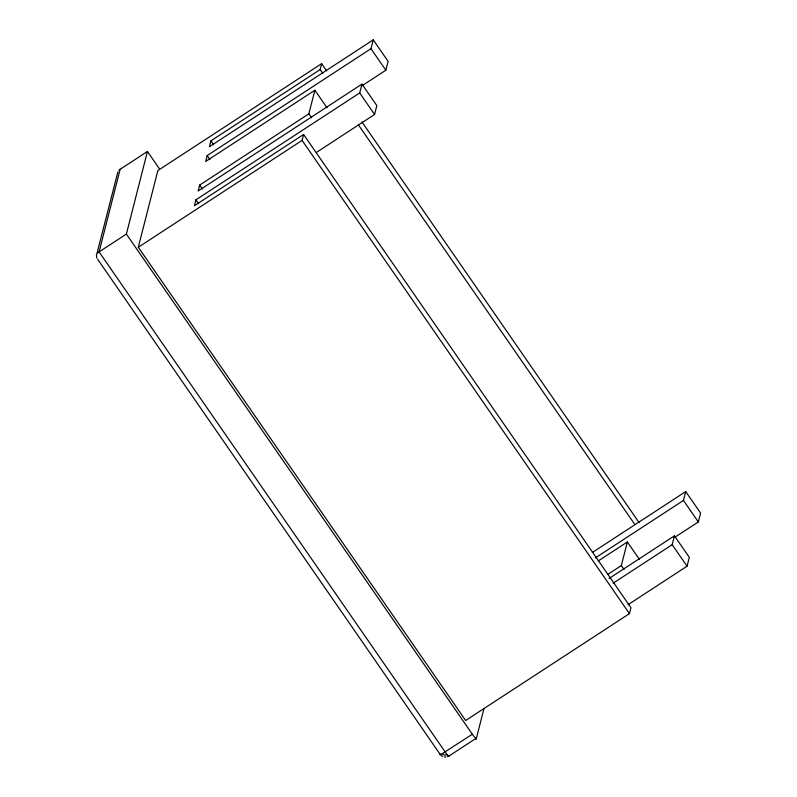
<?xml version="1.0" encoding="UTF-8"?>
<svg xmlns="http://www.w3.org/2000/svg" width="797" height="797" viewBox="0 0 797 797"><rect width="100%" height="100%" fill="white"/><g stroke="black" fill="none" stroke-linecap="round" stroke-linejoin="round"><path stroke-width="1.2" d="M476.068 739.586L484.018 708.394M159.47 168.854L147.445 151.47L120.148 169.283L99.087 251.892L97.812 252.948M476.437 738.112L449.139 755.925A6.615 1.136 56.9 0 1 446.958 754.52L99.087 251.892L126.384 234.079L147.445 151.47M316.529 152.347L374.58 114.469L376.832 105.612L361.958 84.103L359.696 92.95L195.903 199.828L194.398 205.736L303.597 134.484L630.955 607.732L629.451 613.63L465.657 720.508L138.299 247.259L157.856 170.548L321.639 63.67L326.591 70.833M327.049 107.824L314.875 90.23L308.857 113.832L199.668 185.083L198.164 190.981L361.958 84.103M362.017 85.767L385.858 70.216L388.109 61.359L373.235 39.85L370.974 48.697L207.18 155.574L205.676 161.482L314.875 90.23M321.639 63.67L320.145 69.578L210.946 140.83L209.442 146.728L373.235 39.85M138.299 247.259L302.093 140.382L303.597 134.484M607.822 574.388L621.341 565.561L627.359 541.96L639.533 559.564M613.082 583.245L672.18 544.69L674.431 535.843L689.315 557.352L687.054 566.199L627.966 604.764M595.339 557.93L683.457 500.436L685.709 491.59L700.593 513.099L698.331 521.945L674.491 537.507M117.866 171.983L96.427 255.548L96.845 258.218M118.843 170.438L120.148 169.283M592.41 552.46L685.709 491.59M598.238 560.958L627.359 541.96M609.127 578.453L674.431 535.843M476.217 738.311A6.615 1.136 56.9 0 1 472.342 734.216L442.365 753.603A6.615 1.016 -34.7 0 1 439.964 754.111L97.722 259.354M370.974 48.697L385.858 70.216M683.457 500.436L698.331 521.945M359.696 92.95L374.58 114.469M672.18 544.69L687.054 566.199M361.948 121.931L639.104 522.613M320.145 69.578L322.845 73.483M358.351 124.81L634.771 524.426M308.857 113.832L311.567 117.737M621.341 565.561L624.041 569.476M302.093 140.382L629.451 613.63M210.946 140.83L213.646 144.735M207.18 155.574L209.89 159.49M199.668 185.083L202.368 188.989M195.903 199.828L198.612 203.743M126.384 234.079L472.342 734.216M449.139 755.925A6.615 6.436 14.3 0 1 447.605 756.662M445.912 756.991A6.615 6.436 14.3 0 1 444.188 756.871M442.554 756.323A6.615 6.436 14.3 0 1 439.964 754.111M446.958 754.52A3.308 3.218 14.3 0 1 442.365 753.603"/></g></svg>
